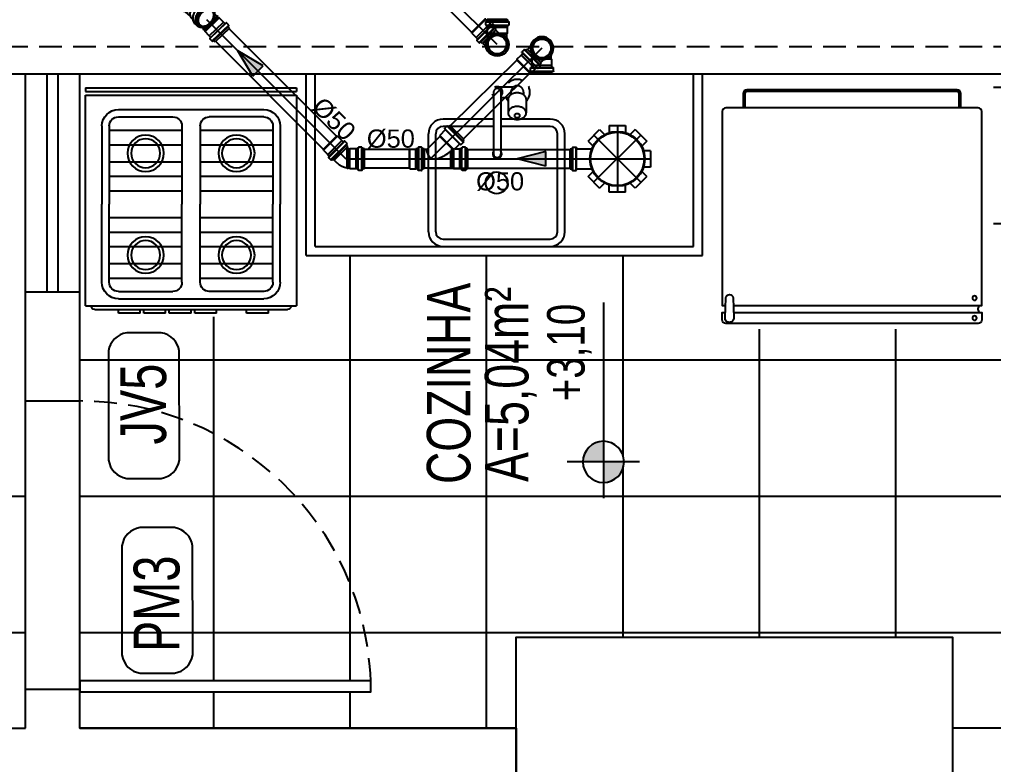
# Model space of a CAD drawing. Header units: millimetres. Extents: x 2502 to 4311, y 2007 to 3121.
# Drawn here: x 2764.6 to 2871.8, y 2543.9 to 2625.9 of the extents above; entities that cross this region are included whole.
import ezdxf
from ezdxf.enums import TextEntityAlignment as Align

# ---------------------------------------------------------------- set-up
doc = ezdxf.new("R2010")
doc.units = ezdxf.units.MM
doc.header["$LTSCALE"] = 20
doc.header["$MEASUREMENT"] = 0
for name, pattern in [('CONTINU', [0]), ('DASHED2', [0.375, 0.25, -0.125]), ('HIDDEN2', [0.1875, 0.125, -0.0625])]:
    doc.linetypes.add(name, pattern=pattern)
doc.layers.get('0').update_dxf_attribs({"linetype": 'CONTINUOUS'})
for name, color, linetype in [('1', 7, 'CONTINUOUS'), ('A-PEN-08', 8, 'CONTINUOUS'), ('AF', 5, 'CONTINUOUS'), ('DIVERSOS', 1, 'CONTINUOUS'), ('E-txt-g', 3, 'CONTINUOUS'), ('Esgoto', 5, 'CONTINUOUS'), ('Texto-Tubos', 7, 'CONTINUOUS'), ('TigreCad', 3, 'CONTINUOUS'), ('Tinterno', 9, 'CONTINUOUS')]:
    doc.layers.add(name, color=color, linetype=linetype)
doc.layers.add('E-Txt-W', color=7, linetype='CONTINUOUS', lineweight=20)
doc.styles.add('F2', font='swisscl.ttf')
doc.styles.add('REG60', font='romans.shx', dxfattribs={"width": 0.8, "height": 0.15})
doc.styles.add('REG80', font='romans.shx', dxfattribs={"width": 0.8, "height": 0.2})
doc.styles.add('TCTUBOS-TXT', font='arial.ttf')
pattern_1 = [(180, (35591.009, -15231.545), (-7e-15, -15), []), (270, (35591.009, -15231.545), (15, -7e-15), [])]

# ---------------------------------------------------------------- blocks, each defined once
blk = doc.blocks.new('F031')
at = {"color": 8}
for points in [[(62.3, 32.6), (62.3, -35.7), (9, -35.7, -0.414214), (8, -34.7), (8, 34.7, -0.414214), (9, 35.7), (62.3, 35.7), (62.3, 34.8)], [(64.3, 32.54), (64.3, -35.7), (66.3, -35.7, 0.414214), (67.3, -34.7), (67.3, 34.7, 0.414214), (66.3, 35.7), (64.3, 35.7), (64.3, 34.86)], [(8, -29.93), (4, -29.93, -0.414214), (3, -28.93), (3, 28.93, -0.414214), (4, 29.93), (8, 29.93)], [(8, -29.43), (4, -29.43, -0.414214), (3.5, -28.93), (3.5, 28.93, -0.414214), (4, 29.43), (8, 29.43)]]:
    blk.add_lwpolyline(points, format="xyb", dxfattribs=at)
blk.add_lwpolyline([(60.27, 32.7), (65.77, 32.5, 1.028522), (65.77, 34.9), (60.27, 34.7, 0.972269)], format="xyb", close=True, dxfattribs=at)
for centre in [(60.3, -33.7), (65.8, -33.7)]:
    blk.add_circle(centre, 0.6, dxfattribs=at)
blk.add_arc((63.3, -35.99), 1.28, 38.388, 141.612, dxfattribs=at)
blk = doc.blocks.new('Fogao1')
at = {"color": 8}
for p, q in [((-0.7303, -0.0441), (-0.7303, -0.0541)), ((-0.1503, -0.0441), (-0.7303, -0.0441)), ((-0.1503, -0.0441), (-0.1503, -0.0541)), ((-0.1503, -0.0541), (-0.7303, -0.0541)), ((-0.1503, -0.0641), (-0.7303, -0.0641)), ((-0.7303, -0.0641), (-0.7303, -0.6441)), ((-0.1503, -0.6441), (-0.1503, -0.0641)), ((-0.2403, -0.1041), (-0.6403, -0.1041)), ((-0.6403, -0.1241), (-0.4903, -0.1241)), ((-0.2403, -0.1241), (-0.3903, -0.1241)), ((-0.6853, -0.1491), (-0.6853, -0.3641)), ((-0.6653, -0.1491), (-0.6653, -0.3641)), ((-0.4653, -0.1491), (-0.4653, -0.3641)), ((-0.4153, -0.1491), (-0.4153, -0.3641)), ((-0.2153, -0.1491), (-0.2153, -0.3641)), ((-0.1953, -0.1491), (-0.1953, -0.3641)), ((-0.6853, -0.5791), (-0.6853, -0.3641)), ((-0.6653, -0.5791), (-0.6653, -0.3641)), ((-0.4653, -0.5791), (-0.4653, -0.3641)), ((-0.4153, -0.5791), (-0.4153, -0.3641)), ((-0.2153, -0.5791), (-0.2153, -0.3641)), ((-0.1953, -0.5791), (-0.1953, -0.3641)), ((-0.6403, -0.6041), (-0.4903, -0.6041)), ((-0.2403, -0.6041), (-0.3903, -0.6041)), ((-0.2403, -0.6241), (-0.6403, -0.6241)), ((-0.1503, -0.6441), (-0.7303, -0.6441)), ((-0.1753, -0.6541), (-0.7053, -0.6541))]:
    blk.add_line(p, q, dxfattribs=at)
for centre, radius, start, end in [((-0.6403, -0.1491), 0.045, 90, 180), ((-0.2403, -0.1491), 0.045, 0, 90), ((-0.6403, -0.1491), 0.025, 90, 180), ((-0.4903, -0.1491), 0.025, 0, 90), ((-0.3903, -0.1491), 0.025, 90, 180), ((-0.2403, -0.1491), 0.025, 0, 90), ((-0.6403, -0.5791), 0.045, 180, 270), ((-0.6403, -0.5791), 0.025, 180, 270), ((-0.4903, -0.5791), 0.025, 270, 0), ((-0.3903, -0.5791), 0.025, 180, 270), ((-0.2403, -0.5791), 0.025, 270, 0), ((-0.2403, -0.5791), 0.045, 270, 0), ((-0.7053, -0.6441), 0.01, 180, 270), ((-0.1753, -0.6441), 0.01, 270, 0)]:
    blk.add_arc(centre, radius, start, end, dxfattribs=at)
at = {"layer": '1', "color": 8}
for p, q in [((-0.4653, -0.1609), (-0.6653, -0.1609)), ((-0.2153, -0.1609), (-0.4153, -0.1609)), ((-0.4653, -0.2009), (-0.6653, -0.2009)), ((-0.2153, -0.2009), (-0.4153, -0.2009)), ((-0.4653, -0.2473), (-0.6653, -0.2473)), ((-0.2153, -0.2473), (-0.4153, -0.2473)), ((-0.4653, -0.2873), (-0.6653, -0.2873)), ((-0.2153, -0.2873), (-0.4153, -0.2873)), ((-0.4653, -0.3273), (-0.6653, -0.3273)), ((-0.2153, -0.3273), (-0.4153, -0.3273)), ((-0.4653, -0.4009), (-0.6653, -0.4009)), ((-0.2153, -0.4009), (-0.4153, -0.4009)), ((-0.4653, -0.4409), (-0.6653, -0.4409)), ((-0.2153, -0.4409), (-0.4153, -0.4409)), ((-0.4653, -0.4809), (-0.6653, -0.4809)), ((-0.2153, -0.4809), (-0.4153, -0.4809)), ((-0.4653, -0.5273), (-0.6653, -0.5273)), ((-0.2153, -0.5273), (-0.4153, -0.5273)), ((-0.4653, -0.5673), (-0.6653, -0.5673)), ((-0.2153, -0.5673), (-0.4153, -0.5673)), ((-0.6531, -0.6641), (-0.6531, -0.6541)), ((-0.6531, -0.6641), (-0.5931, -0.6641)), ((-0.5931, -0.6641), (-0.5931, -0.6541)), ((-0.5103, -0.6641), (-0.5103, -0.6541)), ((-0.5103, -0.6641), (-0.4503, -0.6641)), ((-0.4503, -0.6641), (-0.4503, -0.6541)), ((-0.4403, -0.6641), (-0.4403, -0.6541)), ((-0.4403, -0.6641), (-0.3803, -0.6641)), ((-0.3803, -0.6641), (-0.3803, -0.6541)), ((-0.3703, -0.6641), (-0.3703, -0.6541)), ((-0.3703, -0.6641), (-0.3103, -0.6641)), ((-0.3103, -0.6641), (-0.3103, -0.6541)), ((-0.3003, -0.6641), (-0.3003, -0.6541)), ((-0.3003, -0.6641), (-0.2403, -0.6641)), ((-0.2403, -0.6641), (-0.2403, -0.6541))]:
    blk.add_line(p, q, dxfattribs=at)
for centre, radius in [((-0.5653, -0.2241), 0.05), ((-0.5653, -0.2241), 0.05), ((-0.5653, -0.2241), 0.04), ((-0.5653, -0.2241), 0.04), ((-0.3153, -0.2241), 0.05), ((-0.3153, -0.2241), 0.05), ((-0.3153, -0.2241), 0.04), ((-0.3153, -0.2241), 0.04), ((-0.5653, -0.5041), 0.05), ((-0.3153, -0.5041), 0.05), ((-0.5653, -0.5041), 0.04), ((-0.3153, -0.5041), 0.04)]:
    blk.add_circle(centre, radius, dxfattribs=at)
blk = doc.blocks.new('TXT-AMB75')
at = {"layer": 'E-txt-g', "style": 'REG80', "width": 0.8, "flags": 8}
blk.add_attdef('TXT', text='', height=0.2, dxfattribs=at).set_placement((0.0055, 0.2964), align=Align.CENTER)
at = {"layer": 'E-Txt-W', "style": 'REG60', "width": 0.8, "flags": 8}
blk.add_attdef('TXT', text='', height=0.15, dxfattribs=at).set_placement((0.0055, 0.0271), align=Align.CENTER)
blk = doc.blocks.new('NIVEL')
at = {"layer": 'DIVERSOS'}
h = blk.add_hatch(color=7, dxfattribs=at)
h.paths.add_polyline_path([(0, 0.1375, 0.414214), (-0.1375, 0), (0, 0)])
h.paths.add_polyline_path([(0, 0), (0, -0.1375, 0.414214), (0.1375, 0)])
at = {"layer": 'DIVERSOS', "color": 7}
for p, q in [((0, 0.2417), (0, -0.2417)), ((1.0666, 0), (-0.2418, 0))]:
    blk.add_line(p, q, dxfattribs=at)
blk.add_circle((0, 0), 0.1375, dxfattribs=at)
blk = doc.blocks.new('j9n50d')
at = {"layer": 'TigreCad'}
for p, q in [((30.3, 27.2), (28.5, 25.4)), ((30.3, -27.1), (30.3, 27.2)), ((47.1, 27.2), (30.3, 27.2)), ((47.3, 27.4), (47.1, 27.2)), ((47.1, -27.1), (47.1, 27.2)), ((51.9, 27.4), (47.3, 27.4)), ((53.2, 30.9), (52.9, 28.3)), ((53.4, 30.8), (53.4, -30.8)), ((62.9, 31.8), (54.2, 31.8)), ((62.9, 30.8), (62.9, -30.8)), ((63.9, 31.1), (64.7, 28.1)), ((70, 27.4), (65.6, 27.4)), ((70, 27.4), (70, -27.4)), ((28.5, 25.4), (0, 25.4)), ((28.5, -25.3), (0, -25.3)), ((30.3, -27.1), (28.5, -25.3)), ((47.1, -27.1), (30.3, -27.1)), ((47.3, -27.4), (47.1, -27.1)), ((51.9, -27.4), (47.3, -27.4)), ((53.2, -30.9), (52.9, -28.3)), ((62.9, -31.8), (54.2, -31.8)), ((63.9, -31.1), (64.7, -28.1)), ((70, -27.4), (65.6, -27.4))]:
    blk.add_line(p, q, dxfattribs=at)
for centre, radius, start, end in [((51.9, 28.4), 1, 270, 355), ((54.2, 30.8), 1, 90, 175), ((62.9, 30.8), 1, 15, 90), ((65.6, 28.4), 1, 195, 270), ((0, 0), 25.4, 90, 270), ((51.9, -28.4), 1, 5, 90), ((54.2, -30.8), 1, 185, 270), ((62.9, -30.8), 1, 270, 345), ((65.6, -28.4), 1, 90, 165)]:
    blk.add_arc(centre, radius, start, end, dxfattribs=at)
at = {"layer": 'Tinterno'}
for p, q in [((47.3, -27.4), (47.3, 27.4)), ((52.9, 27.4), (52.9, -27.4)), ((64.9, 27.4), (64.9, -27.4)), ((28.5, -25.3), (28.5, 25.4))]:
    blk.add_line(p, q, dxfattribs=at)
blk = doc.blocks.new('j9n50s')
at = {"layer": 'TigreCad'}
for p, q in [((19.2, 25.4), (30.3, 25.4)), ((19.2, -25.4), (30.3, -25.4))]:
    blk.add_line(p, q, dxfattribs=at)
for radius in [31.8, 27.4]:
    blk.add_circle((0, 0), radius, dxfattribs=at)
at = {"layer": 'Tinterno'}
for p, q in [((30.3, 25.4), (30.3, 9.7)), ((30.3, -9.7), (30.3, -25.4))]:
    blk.add_line(p, q, dxfattribs=at)
blk.add_circle((0, 0), 25.6, dxfattribs=at)
blk = doc.blocks.new('11030602p')
at = {"layer": 'TigreCad'}
for p, q in [((0, 27.3), (4.4, 27.3)), ((0, -27.3), (0, 27.3)), ((6.1, 31.1), (5.3, 28.1)), ((7.1, 31.8), (15.8, 31.8)), ((7.1, -30.8), (7.1, 30.8)), ((15.8, -30.8), (15.8, 30.8)), ((16.8, 30.9), (17.1, 28.3)), ((18.1, 27.3), (22.7, 27.3)), ((22.7, 27.3), (23, 27.1)), ((39.7, 27.1), (23, 27.1)), ((39.7, 27.1), (41.5, 25.3)), ((41.5, -25.4), (41.5, 25.3)), ((39.7, -27.1), (41.5, -25.4)), ((0, -27.3), (4.4, -27.3)), ((6.1, -31.1), (5.3, -28.1)), ((7.1, -31.8), (15.8, -31.8)), ((16.8, -30.9), (17.1, -28.3)), ((18.1, -27.3), (22.7, -27.3)), ((22.7, -27.3), (23, -27.1)), ((39.7, -27.1), (23, -27.1))]:
    blk.add_line(p, q, dxfattribs=at)
for centre, start, end in [((4.4, 28.4), 270, 345), ((7.1, 30.8), 90, 165), ((15.8, 30.8), 5, 90), ((18.1, 28.4), 185, 270), ((4.4, -28.3), 15, 90), ((7.1, -30.8), 195, 270), ((15.8, -30.8), 270, 355), ((18.1, -28.3), 90, 175)]:
    blk.add_arc(centre, 1, start, end, dxfattribs=at)
at = {"layer": 'Tinterno'}
for p, q in [((5.1, -27.3), (5.1, 27.3)), ((17.1, -27.3), (17.1, 27.3)), ((22.7, 27.3), (22.7, -27.3)), ((23, -27.1), (23, 27.1)), ((39.7, 27.1), (39.7, -27.1))]:
    blk.add_line(p, q, dxfattribs=at)
blk = doc.blocks.new('26276942s')
at = {"layer": 'TigreCad'}
for p, q in [((44.9, 27.4), (49.2, 27.4)), ((69.5, 31.8), (60.6, 31.8)), ((19.2, 25.4), (37.7, 25.4)), ((19.2, -25.3), (37.7, -25.3)), ((49.2, -27.3), (44.9, -27.3)), ((69.5, -31.8), (60.6, -31.8))]:
    blk.add_line(p, q, dxfattribs=at)
for points in [[(44.9, 27.4, 0.133256), (37.8, 25.4, 0.106756), (31.2, 19.3, 0.049959), (28.4, 14.4, 0.071352)], [(60.6, 31.8, 0.133256), (52.4, 29.6, 0.106756), (44.7, 22.5, 0.082828), (39.9, 12.6, 0.071352), (38.1, 0, 0.071352), (39.9, -12.6, 0.082828), (44.7, -22.5, 0.106756), (52.4, -29.6, 0.133256), (60.6, -31.8, 0.133256)], [(90.9, 9.7, 0.0169), (90.2, 12.6, 0.082828), (85.4, 22.5, 0.106756), (77.7, 29.6, 0.133256), (69.5, 31.8, 0.133256), (61.3, 29.6, 0.106756), (53.6, 22.5, 0.082828), (48.8, 12.6, 0.071352), (47, 0, 0.071352), (48.8, -12.6, 0.082828), (53.6, -22.5, 0.106756), (61.3, -29.6, 0.133256), (69.5, -31.8, 0.133256)], [(28.4, -14.4, 0.049959), (31.2, -19.3, 0.106756), (37.8, -25.4, 0.133256), (44.9, -27.3, 0.133256)], [(69.5, -31.8, 0.133256), (77.7, -29.6, 0.106756), (85.4, -22.5, 0.082828), (90.2, -12.6, 0.0169), (90.9, -9.7, 0.071352)], [(70.4, -27.3, 0.022101), (71.6, -27.3, 0.106756)]]:
    blk.add_lwpolyline(points, format="xyb", dxfattribs=at)
blk.add_lwpolyline([(72.8, -27.3, 0.133256), (79.9, -25.4, 0.106756), (86.5, -19.3, 0.082828), (90.6, -10.8, 0.071352), (92.2, 0, 0.071352), (90.6, 10.8, 0.082828), (86.5, 19.3, 0.106756), (79.9, 25.4, 0.133256), (72.8, 27.4, 0.133256), (65.8, 25.4, 0.106756), (59.2, 19.3, 0.082828), (55, 10.8, 0.071352), (53.5, 0, 0.071352), (55, -10.8, 0.082828), (59.2, -19.3, 0.106756), (65.8, -25.4, 0.133256)], format="xyb", close=True, dxfattribs=at)
for radius in [31.8, 25.6]:
    blk.add_circle((0, 0), radius, dxfattribs=at)
at = {"layer": 'Tinterno'}
blk.add_lwpolyline([(71.6, 27.3, 0.022101), (70.4, 27.4, 0.133256), (63.4, 25.4, 0.106756), (56.7, 19.3, 0.082828), (52.6, 10.8, 0.071352), (51, 0, 0.071352), (52.6, -10.8, 0.082828), (56.7, -19.3, 0.106756), (63.4, -25.4, 0.133256), (70.4, -27.3, 0.133256)], format="xyb", dxfattribs=at)
blk.add_lwpolyline([(72.8, -25.5, 0.133256), (79.4, -23.8, 0.106756), (85.6, -18.1, 0.082828), (89.4, -10.1, 0.071352), (90.9, 0, 0.071352), (89.4, 10.1, 0.082828), (85.6, 18.1, 0.106756), (79.4, 23.8, 0.133256), (72.8, 25.6, 0.133256), (66.3, 23.8, 0.106756), (60.1, 18.1, 0.082828), (56.2, 10.1, 0.071352), (54.8, 0, 0.071352), (56.2, -10.1, 0.082828), (60.1, -18.1, 0.106756), (66.3, -23.8, 0.133256)], format="xyb", close=True, dxfattribs=at)
blk.add_circle((0, 0), 27.3, dxfattribs=at)
blk = doc.blocks.new('27150012p')
at = {"layer": 'TigreCad'}
for p, q in [((-80.6, 48.8), (-48.8, 80.6)), ((-48.8, 80.6), (-35.1, 66.9)), ((-22.5, 91.5), (-22.5, 72.1)), ((-22.5, 91.5), (22.5, 91.5)), ((22.5, 91.5), (22.5, 72.1)), ((48.8, 80.6), (35.1, 66.9)), ((48.8, 80.6), (80.6, 48.8)), ((-80.6, 48.8), (-66.9, 35.1)), ((80.6, 48.8), (66.9, 35.1)), ((111.4, 27.4), (70.4, 27.4)), ((112.7, 30.9), (112.4, 28.3)), ((122.4, 31.8), (113.7, 31.8)), ((113.7, 30.8), (113.7, -30.8)), ((122.4, 30.8), (122.4, -30.8)), ((123.4, 31.1), (124.2, 28.1)), ((129.5, 27.4), (125.1, 27.4)), ((129.5, 27.4), (129.5, -27.4)), ((-91.5, -22.5), (-91.5, 22.5)), ((-91.5, 22.5), (-72.1, 22.5)), ((-91.5, -22.5), (-72.1, -22.5)), ((-80.6, -48.8), (-66.9, -35.1)), ((-48.8, -80.6), (-80.6, -48.8)), ((80.6, -48.8), (48.8, -80.6)), ((80.6, -48.8), (66.9, -35.1)), ((111.4, -27.4), (70.4, -27.4)), ((112.7, -30.9), (112.4, -28.3)), ((122.4, -31.8), (113.7, -31.8)), ((123.4, -31.1), (124.2, -28.1)), ((129.5, -27.4), (125.1, -27.4)), ((-48.8, -80.6), (-35.1, -66.9)), ((-22.5, -91.5), (-22.5, -72.1)), ((22.5, -91.5), (22.5, -72.1)), ((48.8, -80.6), (35.1, -66.9)), ((22.5, -91.5), (-22.5, -91.5))]:
    blk.add_line(p, q, dxfattribs=at)
blk.add_circle((0, 0), 75.5, dxfattribs=at)
for centre, start, end in [((111.4, 28.4), 270, 355), ((113.7, 30.8), 90, 175), ((122.4, 30.8), 15, 90), ((125.1, 28.4), 195, 270), ((111.4, -28.4), 5, 90), ((113.7, -30.8), 185, 270), ((122.4, -30.8), 270, 345), ((125.1, -28.4), 90, 165)]:
    blk.add_arc(centre, 1, start, end, dxfattribs=at)
at = {"layer": 'Tinterno'}
for p, q in [((112.4, 27.4), (112.4, -27.4)), ((124.4, 27.4), (124.4, -27.4))]:
    blk.add_line(p, q, dxfattribs=at)
blk.add_circle((0, 0), 73.5, dxfattribs=at)
blk = doc.blocks.new('26276942p')
at = {"layer": 'TigreCad'}
for p, q in [((55.7, 25.3), (55.8, 26.8)), ((58.7, 26.8), (55.8, 26.8)), ((58.9, 25.3), (58.7, 26.8)), ((63.3, 27.1), (61.5, 25.3)), ((63.3, -26.1), (63.3, 27.1)), ((80.1, 27.1), (63.3, 27.1)), ((80.3, 27.3), (80.1, 27.1)), ((80.3, -27.4), (80.3, 27.3)), ((84.9, 27.3), (80.3, 27.3)), ((86.2, 30.9), (85.9, 28.3)), ((86.4, 30.8), (86.4, -30.8)), ((95.9, 31.8), (87.2, 31.8)), ((95.9, 30.8), (95.9, -30.8)), ((96.9, 31.1), (97.7, 28.1)), ((103, 27.3), (98.6, 27.3)), ((103, 27.3), (103, -27.4)), ((55.7, 25.3), (-17.5, 25.3)), ((55.7, 25.3), (55.7, -22.7)), ((58.9, 25.3), (58.9, -25.3)), ((61.5, 25.3), (58.9, 25.3)), ((-11.1, -25.3), (-17.5, -25.3)), ((25.5, -61.4), (-10.1, -25.8)), ((25.5, -64.2), (63.5, -26.3)), ((58.9, -25.3), (55.7, -22.7)), ((82.9, -39.3), (39.3, -82.9)), ((88.6, -49.9), (49.9, -88.6)), ((92.2, -53.5), (53.5, -92.2)), ((79.4, -40.7), (67.5, -28.9)), ((80.1, -27.1), (68.2, -27.1)), ((80.3, -27.4), (80.1, -27.1)), ((84.9, -27.4), (80.3, -27.4)), ((82.8, -39.1), (80.7, -40.8)), ((90.3, -45.3), (84.1, -39.1)), ((86.2, -30.9), (85.9, -28.3)), ((95.9, -31.8), (87.2, -31.8)), ((90.5, -46.5), (88.9, -49.2)), ((92.2, -53.5), (89.1, -50.4)), ((96.9, -31.1), (97.7, -28.1)), ((103, -27.4), (98.6, -27.4)), ((25.5, -64.2), (25.5, -61.4)), ((40.7, -79.4), (25.5, -64.2)), ((39.1, -82.8), (40.8, -80.7)), ((45.3, -90.3), (39.1, -84.1)), ((46.5, -90.5), (49.2, -88.9)), ((53.5, -92.2), (50.4, -89.1))]:
    blk.add_line(p, q, dxfattribs=at)
for points in [[(0.6, -1.3, -0.153495), (4.7, 0.2, -0.085604), (21.8, -2.1, -0.043194), (39.4, -9.3, -0.022416), (55.7, -20.8, -0.009739)], [(-11.3, -25.3, -0.086386), (-9.5, -16.9, -0.063763), (-4.1, -7.1, -0.026182), (0.6, -1.3, -0.049941)], [(58.9, -23.3, -0.003371), (61.2, -25.2, -0.009739), (67.2, -28.1, -0.042942)]]:
    blk.add_lwpolyline(points, format="xyb", dxfattribs=at)
for centre, radius, start, end in [((84.9, 28.3), 1, 270, 355), ((87.2, 30.8), 1, 90, 175), ((95.9, 30.8), 1, 15, 90), ((98.6, 28.3), 1, 195, 270), ((-11.1, -26.8), 1.5, 45, 90), ((68.2, -28.1), 1, 90, 225), ((80.1, -40), 1, 225, 310), ((83.4, -39.8), 1, 45, 130), ((84.9, -28.4), 1, 5, 90), ((87.2, -30.8), 1, 185, 270), ((89.8, -49.7), 1, 150, 225), ((89.6, -46), 1, 330, 45), ((95.9, -30.8), 1, 270, 345), ((98.6, -28.4), 1, 90, 165), ((40, -80.1), 1, 320, 45), ((39.8, -83.4), 1, 140, 225), ((46, -89.6), 1, 225, 300), ((49.7, -89.8), 1, 45, 120)]:
    blk.add_arc(centre, radius, start, end, dxfattribs=at)
at = {"layer": 'Tinterno'}
for p, q in [((55.8, 26.8), (55.8, -22.8)), ((58.7, 26.8), (58.7, -25.2)), ((80.1, -27.1), (80.1, 27.1)), ((85.9, 27.3), (85.9, -27.4)), ((97.9, 27.3), (97.9, -27.4)), ((-17.5, 25.3), (-17.5, -25.3)), ((61.5, -25.3), (61.5, 25.3)), ((61.6, -25.4), (25.5, -61.4)), ((80, -41.4), (41.4, -80)), ((89.6, -46), (46, -89.6))]:
    blk.add_line(p, q, dxfattribs=at)
blk = doc.blocks.new('j4n50d')
at = {"layer": 'TigreCad'}
for p, q in [((17.8, 25.4), (18, 26.9)), ((20.9, 26.9), (18, 26.9)), ((18, -26.8), (18, 26.9)), ((21, 25.4), (20.9, 26.9)), ((20.9, -26.8), (20.9, 26.9)), ((25.4, 27.2), (23.6, 25.4)), ((25.4, -27.1), (25.4, 27.2)), ((42.2, 27.2), (25.4, 27.2)), ((42.4, 27.4), (42.2, 27.2)), ((42.2, -27.1), (42.2, 27.2)), ((47.1, 27.4), (42.4, 27.4)), ((48.3, 30.9), (48.1, 28.3)), ((48.6, 30.8), (48.6, -30.8)), ((58.1, 31.8), (49.3, 31.8)), ((58.1, 30.8), (58.1, -30.8)), ((59.1, 31.1), (59.8, 28.1)), ((65.2, 27.4), (60.8, 27.4)), ((65.2, 27.4), (65.2, -27.3)), ((17.8, 25.4), (0, 25.4)), ((23.6, 25.4), (21, 25.4)), ((17.8, -25.3), (0, -25.3)), ((17.8, -25.3), (18, -26.8)), ((21, -25.3), (20.9, -26.8)), ((23.6, -25.3), (21, -25.3)), ((25.4, -27.1), (23.6, -25.3)), ((20.9, -26.8), (18, -26.8)), ((42.2, -27.1), (25.4, -27.1)), ((42.4, -27.3), (42.2, -27.1)), ((47.1, -27.3), (42.4, -27.3)), ((48.3, -30.9), (48.1, -28.3)), ((58.1, -31.8), (49.3, -31.8)), ((59.1, -31.1), (59.8, -28.1)), ((65.2, -27.3), (60.8, -27.3))]:
    blk.add_line(p, q, dxfattribs=at)
blk.add_lwpolyline([(0, 25.4, 0.133256), (-6.5, 23.6, 0.106756), (-12.7, 17.9, 0.082828), (-16.5, 10, 0.071352), (-17.9, 0, 0.071352), (-16.5, -10, 0.082828), (-12.7, -17.9, 0.106756), (-6.5, -23.6, 0.133256), (0, -25.3, 0.133256)], format="xyb", dxfattribs=at)
for centre, start, end in [((47.1, 28.4), 270, 355), ((49.3, 30.8), 90, 175), ((58.1, 30.8), 15, 90), ((60.8, 28.4), 195, 270), ((47.1, -28.3), 5, 90), ((49.3, -30.8), 185, 270), ((58.1, -30.8), 270, 345), ((60.8, -28.3), 90, 165)]:
    blk.add_arc(centre, 1, start, end, dxfattribs=at)
at = {"layer": 'Tinterno'}
for p, q in [((42.4, -27.3), (42.4, 27.4)), ((48, 27.4), (48, -27.3)), ((60, 27.4), (60, -27.3)), ((17.8, -25.3), (17.8, 25.4)), ((21, -25.3), (21, 25.4)), ((23.6, -25.3), (23.6, 25.4))]:
    blk.add_line(p, q, dxfattribs=at)
blk = doc.blocks.new('j4n50p')
at = {"layer": 'TigreCad'}
for p, q in [((3.3, 25.3), (3.4, 26.8)), ((6.3, 26.8), (3.4, 26.8)), ((3.4, 26.8), (3.4, -29.6)), ((6.5, 25.3), (6.3, 26.8)), ((6.3, 26.8), (6.3, -26.7)), ((10.9, 27.1), (9.1, 25.3)), ((27.7, 27.1), (10.9, 27.1)), ((10.9, 27.1), (10.9, -27.2)), ((27.9, 27.3), (27.7, 27.1)), ((32.5, 27.3), (27.9, 27.3)), ((33.8, 30.9), (33.5, 28.3)), ((34, 30.8), (34, -30.8)), ((43.5, 31.8), (34.8, 31.8)), ((43.5, 30.8), (43.5, -30.8)), ((44.5, 31.1), (45.3, 28.1)), ((50.6, 27.3), (46.2, 27.3)), ((50.6, 27.3), (50.6, -27.4)), ((-23.7, 12.2), (-32.5, 3.4)), ((9.1, 25.3), (6.5, 25.3)), ((6.3, -26.7), (3.4, -29.6)), ((9.1, -26.8), (3.4, -32.5)), ((6.3, -26.7), (6.5, -29.4)), ((10.9, -27.2), (10.5, -26.8)), ((3.4, -29.6), (3.3, -32.4)), ((27.7, -27.2), (10.9, -27.2)), ((27.9, -27.4), (27.7, -27.2)), ((32.5, -27.4), (27.9, -27.4)), ((33.8, -30.9), (33.5, -28.3)), ((43.5, -31.8), (34.8, -31.8)), ((44.5, -31.1), (45.3, -28.1)), ((50.6, -27.4), (46.2, -27.4))]:
    blk.add_line(p, q, dxfattribs=at)
for centre, radius, start, end in [((32.5, 28.3), 1, 270, 355), ((34.8, 30.8), 1, 90, 175), ((43.5, 30.8), 1, 15, 90), ((46.2, 28.3), 1, 195, 270), ((9.5, -21.6), 47.3, 97.6023, 134.5558), ((9.8, -27.5), 1, 45, 135), ((32.5, -28.4), 1, 5, 90), ((34.8, -30.8), 1, 185, 270), ((43.5, -30.8), 1, 270, 345), ((46.2, -28.4), 1, 90, 165)]:
    blk.add_arc(centre, radius, start, end, dxfattribs=at)
at = {"layer": 'Tinterno'}
for p, q in [((27.7, 27.1), (27.7, -27.2)), ((27.9, 27.3), (27.9, -27.4)), ((33.5, 27.3), (33.5, -27.4)), ((45.5, 27.3), (45.5, -27.4)), ((3.4, -32.5), (-32.5, 3.4)), ((3.3, 25.3), (3.3, -32.4)), ((6.5, 25.3), (6.5, -29.4)), ((9.1, 25.3), (9.1, -26.8))]:
    blk.add_line(p, q, dxfattribs=at)

msp = doc.modelspace()

# ---------------------------------------------------------------- hatches: boundary and pattern name
at = {"layer": 'A-PEN-08'}
h = msp.add_hatch(dxfattribs=at)
h.set_pattern_fill('ANSI37,_O', color=256, scale=120, angle=135)
h.set_pattern_definition(pattern_1)
h.paths.add_polyline_path([(2705.28, 2547.95), (2705.28, 2600.93), (2718.64, 2597.22), (2732.09, 2601.79), (2732.28, 2619.95), (2735.45, 2619.95), (2735.62, 2585.92), (2765.28, 2586.44), (2765.28, 2547.95)])
edge = h.paths.add_edge_path(flags=16)
edge.add_line((2744.94, 2578.44), (2744.94, 2556.92))
edge = h.paths.add_edge_path(flags=16)
edge.add_arc((2744.94, 2560.9), 2.26, 90, 450)
edge = h.paths.add_edge_path(flags=16)
edge.add_line((2748.91, 2560.9), (2740.96, 2560.9))
h.paths.add_polyline_path([(2733.35, 2557.48), (2733.35, 2581.59), (2723.82, 2581.59), (2723.82, 2557.48)], flags=24)
h.paths.add_polyline_path([(2739, 2555.19), (2739, 2583.66), (2730.43, 2583.66), (2730.43, 2555.19)], flags=24)
h.paths.add_polyline_path([(2744.85, 2566.36), (2744.85, 2582.48), (2737.48, 2582.48), (2737.48, 2566.36)], flags=24)
h = msp.add_hatch(dxfattribs=at)
h.set_pattern_fill('ANSI37,_O', color=256, scale=120, angle=135)
h.set_pattern_definition(pattern_1)
h.paths.add_polyline_path([(2705.28, 2547.95), (2705.28, 2600.93), (2718.64, 2597.22), (2732.09, 2601.79), (2732.28, 2619.95), (2735.45, 2619.95), (2735.62, 2585.92), (2765.28, 2586.44), (2765.28, 2547.95)])
edge = h.paths.add_edge_path(flags=16)
edge.add_line((2744.94, 2578.44), (2744.94, 2556.92))
edge = h.paths.add_edge_path(flags=16)
edge.add_arc((2744.94, 2560.9), 2.26, 90, 450)
edge = h.paths.add_edge_path(flags=16)
edge.add_line((2748.91, 2560.9), (2740.96, 2560.9))
h.paths.add_polyline_path([(2733.35, 2557.48), (2733.35, 2581.59), (2723.82, 2581.59), (2723.82, 2557.48)], flags=24)
h.paths.add_polyline_path([(2739, 2555.19), (2739, 2583.66), (2730.43, 2583.66), (2730.43, 2555.19)], flags=24)
h.paths.add_polyline_path([(2744.85, 2566.36), (2744.85, 2582.48), (2737.48, 2582.48), (2737.48, 2566.36)], flags=24)
h = msp.add_hatch(dxfattribs=at)
h.set_pattern_fill('ANSI37,_O', color=256, scale=120, angle=135)
h.set_pattern_definition(pattern_1)
edge = h.paths.add_edge_path(flags=16)
edge.add_line((2828.87, 2594.79), (2828.87, 2573.26))
edge = h.paths.add_edge_path(flags=16)
edge.add_arc((2828.87, 2577.24), 2.26, 90, 450)
edge = h.paths.add_edge_path(flags=16)
edge.add_line((2832.85, 2577.24), (2824.9, 2577.24))
h.paths.add_polyline_path([(2815.59, 2573.86), (2815.59, 2597.89), (2808.1, 2597.89), (2808.1, 2573.86)], flags=24)
h.paths.add_polyline_path([(2822.94, 2571.53), (2822.94, 2600), (2814.37, 2600), (2814.37, 2571.53)], flags=24)
h.paths.add_polyline_path([(2833.74, 2568.16), (2820.82, 2568.16), (2820.82, 2558.04), (2833.74, 2558.04)], flags=24)
h.paths.add_polyline_path([(2851.99, 2577.42), (2851.99, 2590.35), (2841.87, 2590.35), (2841.87, 2577.42)], flags=24)
h.paths.add_polyline_path([(2828.79, 2582.7), (2828.79, 2598.82), (2821.42, 2598.82), (2821.42, 2582.7)], flags=24)
h.paths.add_polyline_path([(2771.28, 2553.15), (2803.28, 2553.15), (2803.28, 2551.95), (2771.28, 2551.95), (2771.28, 2547.95), (2819.28, 2547.95), (2819.28, 2557.95), (2867.28, 2557.95), (2867.28, 2547.95), (2883.25, 2547.95), (2883.25, 2619.95), (2871.77, 2619.95), (2871.77, 2591.86), (2841.23, 2591.86), (2841.23, 2599.95), (2796.24, 2599.95), (2796.24, 2593.21), (2771.28, 2593.21)])
h = msp.add_hatch(dxfattribs=at)
h.set_pattern_fill('ANSI37,_O', color=256, scale=120, angle=135)
h.set_pattern_definition(pattern_1)
edge = h.paths.add_edge_path(flags=16)
edge.add_line((2828.87, 2594.79), (2828.87, 2573.26))
edge = h.paths.add_edge_path(flags=16)
edge.add_arc((2828.87, 2577.24), 2.26, 90, 450)
edge = h.paths.add_edge_path(flags=16)
edge.add_line((2832.85, 2577.24), (2824.9, 2577.24))
h.paths.add_polyline_path([(2815.59, 2573.86), (2815.59, 2597.89), (2808.1, 2597.89), (2808.1, 2573.86)], flags=24)
h.paths.add_polyline_path([(2822.94, 2571.53), (2822.94, 2600), (2814.37, 2600), (2814.37, 2571.53)], flags=24)
h.paths.add_polyline_path([(2833.74, 2568.16), (2820.82, 2568.16), (2820.82, 2558.04), (2833.74, 2558.04)], flags=24)
h.paths.add_polyline_path([(2851.99, 2577.42), (2851.99, 2590.35), (2841.87, 2590.35), (2841.87, 2577.42)], flags=24)
h.paths.add_polyline_path([(2828.79, 2582.7), (2828.79, 2598.82), (2821.42, 2598.82), (2821.42, 2582.7)], flags=24)
h.paths.add_polyline_path([(2771.28, 2553.15), (2803.28, 2553.15), (2803.28, 2551.95), (2771.28, 2551.95), (2771.28, 2547.95), (2819.28, 2547.95), (2819.28, 2557.95), (2867.28, 2557.95), (2867.28, 2547.95), (2883.25, 2547.95), (2883.25, 2619.95), (2871.77, 2619.95), (2871.77, 2591.86), (2841.23, 2591.86), (2841.23, 2599.95), (2796.24, 2599.95), (2796.24, 2593.21), (2771.28, 2593.21)])
at = {"layer": 'AF'}
h = msp.add_hatch(color=256, dxfattribs=at)
h.paths.add_polyline_path([(2788.64, 2622.48), (2790.87, 2620.26), (2791.43, 2620.82)])
h.paths.add_polyline_path([(2788.64, 2622.48), (2790.3, 2619.69), (2790.87, 2620.26)])
h = msp.add_hatch(color=256, dxfattribs=at)
h.paths.add_polyline_path([(2788.64, 2622.48), (2790.87, 2620.26), (2791.43, 2620.82)])
h.paths.add_polyline_path([(2788.64, 2622.48), (2790.3, 2619.69), (2790.87, 2620.26)])
h = msp.add_hatch(color=256, dxfattribs=at)
h.paths.add_polyline_path([(2819.38, 2610.58), (2822.52, 2610.58), (2822.52, 2611.38)])
h.paths.add_polyline_path([(2819.38, 2610.58), (2822.52, 2609.79), (2822.52, 2610.58)])
h = msp.add_hatch(color=256, dxfattribs=at)
h.paths.add_polyline_path([(2819.38, 2610.58), (2822.52, 2610.58), (2822.52, 2611.38)])
h.paths.add_polyline_path([(2819.38, 2610.58), (2822.52, 2609.79), (2822.52, 2610.58)])

# ---------------------------------------------------------------- linework, layer by layer
at = {"layer": 'A-PEN-08', "linetype": 'HIDDEN2'}
msp.add_line((2699.28, 2622.95), (2925.28, 2622.95), dxfattribs=at)
msp.add_line((2699.28, 2622.95), (2925.28, 2622.95), dxfattribs=at)
at = {"layer": 'A-PEN-08', "linetype": 'Continuous', "ltscale": 0.35}
for p, q in [((2699.28, 2619.95), (2765.28, 2619.95)), ((2699.28, 2619.95), (2765.28, 2619.95)), ((2765.28, 2619.95), (2771.28, 2619.95)), ((2765.28, 2595.95), (2765.28, 2619.95)), ((2765.28, 2619.95), (2771.28, 2619.95)), ((2765.28, 2595.95), (2765.28, 2619.95)), ((2767.68, 2595.95), (2767.68, 2619.95)), ((2767.68, 2595.95), (2767.68, 2619.95)), ((2768.88, 2595.95), (2768.88, 2619.95)), ((2768.88, 2595.95), (2768.88, 2619.95)), ((2771.28, 2619.95), (2919.28, 2619.95)), ((2771.28, 2595.95), (2771.28, 2619.95)), ((2771.28, 2619.95), (2919.28, 2619.95)), ((2771.28, 2595.95), (2771.28, 2619.95)), ((2799.28, 2619.95), (2919.28, 2619.95)), ((2799.28, 2619.95), (2919.28, 2619.95)), ((2811.28, 2619.95), (2919.28, 2619.95)), ((2811.28, 2619.95), (2919.28, 2619.95)), ((2811.28, 2619.95), (2919.28, 2619.95)), ((2811.28, 2619.95), (2919.28, 2619.95)), ((2765.28, 2583.95), (2765.28, 2595.95)), ((2765.28, 2595.95), (2771.28, 2595.95)), ((2765.28, 2583.95), (2765.28, 2595.95)), ((2765.28, 2595.95), (2771.28, 2595.95)), ((2771.28, 2583.95), (2771.28, 2595.95)), ((2771.28, 2583.95), (2771.28, 2595.95)), ((2765.28, 2583.95), (2771.28, 2583.95)), ((2765.28, 2583.95), (2771.28, 2583.95)), ((2765.28, 2547.95), (2765.28, 2552.22)), ((2765.28, 2552.22), (2771.28, 2552.22)), ((2765.28, 2547.95), (2765.28, 2552.22)), ((2765.28, 2552.22), (2771.28, 2552.22)), ((2771.28, 2547.95), (2771.28, 2552.22)), ((2771.28, 2547.95), (2771.28, 2552.22)), ((2699.28, 2547.95), (2765.28, 2547.95)), ((2699.28, 2547.95), (2765.28, 2547.95)), ((2771.28, 2547.95), (2819.28, 2547.95)), ((2771.28, 2547.95), (2819.28, 2547.95)), ((2819.28, 2547.95), (2819.28, 2457.75)), ((2819.28, 2547.95), (2819.28, 2457.75))]:
    msp.add_line(p, q, dxfattribs=at)
at = {"layer": 'A-PEN-08'}
for p, q in [((2796.15, 2599.95), (2796.15, 2619.95)), ((2796.15, 2599.95), (2796.15, 2619.95)), ((2839.78, 2599.95), (2839.78, 2619.95)), ((2839.78, 2599.95), (2839.78, 2619.95)), ((2816.78, 2617.92), (2816.78, 2611.12)), ((2816.78, 2617.92), (2816.78, 2611.12)), ((2817.58, 2617.92), (2817.58, 2611.12)), ((2817.58, 2617.92), (2817.58, 2611.12)), ((2816.78, 2614.95), (2811.22, 2614.95)), ((2816.78, 2614.95), (2811.22, 2614.95)), ((2816.78, 2614.15), (2811.22, 2614.15)), ((2816.78, 2614.15), (2811.22, 2614.15)), ((2809.62, 2602.55), (2809.62, 2613.35)), ((2809.62, 2602.55), (2809.62, 2613.35)), ((2810.42, 2602.55), (2810.42, 2613.35)), ((2810.42, 2602.55), (2810.42, 2613.35)), ((2824.62, 2602.55), (2824.62, 2613.35)), ((2824.62, 2602.55), (2824.62, 2613.35)), ((2811.22, 2601.75), (2823.02, 2601.75)), ((2811.22, 2601.75), (2823.02, 2601.75)), ((2811.22, 2600.95), (2823.02, 2600.95)), ((2811.22, 2600.95), (2823.02, 2600.95)), ((2796.15, 2599.95), (2839.78, 2599.95)), ((2796.15, 2599.95), (2839.78, 2599.95))]:
    msp.add_line(p, q, dxfattribs=at)
at = {"layer": 'A-PEN-08', "linetype": 'Continuous'}
for p, q in [((2797.15, 2600.95), (2797.15, 2619.95)), ((2797.15, 2600.95), (2797.15, 2619.95)), ((2838.78, 2600.95), (2838.78, 2619.95)), ((2838.78, 2600.95), (2838.78, 2619.95)), ((2818.38, 2617.13), (2818.38, 2615.63)), ((2818.38, 2617.13), (2818.38, 2615.63)), ((2820.38, 2617.13), (2820.38, 2615.63)), ((2820.38, 2617.13), (2820.38, 2615.63)), ((2819.08, 2614.95), (2817.58, 2614.95)), ((2819.08, 2614.95), (2817.58, 2614.95)), ((2819.08, 2614.95), (2817.58, 2614.95)), ((2819.08, 2614.95), (2817.58, 2614.95)), ((2823.02, 2614.95), (2819.67, 2614.95)), ((2823.02, 2614.95), (2819.67, 2614.95)), ((2823.02, 2614.15), (2817.58, 2614.15)), ((2823.02, 2614.15), (2817.58, 2614.15)), ((2823.82, 2602.55), (2823.82, 2613.35)), ((2823.82, 2602.55), (2823.82, 2613.35)), ((2797.15, 2600.95), (2838.78, 2600.95)), ((2797.15, 2600.95), (2838.78, 2600.95))]:
    msp.add_line(p, q, dxfattribs=at)
at = {"layer": 'A-PEN-08', "linetype": 'DASHED2', "ltscale": 0.35}
for p, q in [((2817.18, 2618.52), (2818.92, 2618.52)), ((2817.18, 2618.52), (2818.92, 2618.52)), ((2818.68, 2617.92), (2818.68, 2617.64)), ((2818.68, 2617.92), (2818.68, 2617.64)), ((2820.08, 2617.92), (2820.08, 2617.64)), ((2820.08, 2617.92), (2820.08, 2617.64)), ((2817.58, 2617.32), (2818.41, 2617.32)), ((2817.58, 2617.32), (2818.41, 2617.32))]:
    msp.add_line(p, q, dxfattribs=at)
at = {"layer": 'A-PEN-08', "linetype": 'CONTINU'}
msp.add_line((2765.28, 2552.22), (2765.28, 2583.95), dxfattribs=at)
msp.add_line((2765.28, 2552.22), (2765.28, 2583.95), dxfattribs=at)
msp.add_lwpolyline([(2819.28, 2547.95), (2771.28, 2547.95), (2771.28, 2619.95), (2883.25, 2619.95), (2883.25, 2547.95), (2867.28, 2547.95)], dxfattribs=at)
msp.add_lwpolyline([(2819.28, 2547.95), (2771.28, 2547.95), (2771.28, 2619.95), (2883.25, 2619.95), (2883.25, 2547.95), (2867.28, 2547.95)], dxfattribs=at)
at = {"layer": 'A-PEN-08', "linetype": 'DASHED2', "ltscale": 0.35}
msp.add_lwpolyline([(2820.38, 2617.13, 0.133256), (2820.31, 2617.39, 0.106756), (2820.08, 2617.63, 0.082828), (2819.77, 2617.78, 0.071352), (2819.38, 2617.84, 0.071352), (2818.98, 2617.78, 0.082828), (2818.67, 2617.63, 0.106756), (2818.45, 2617.39, 0.133256), (2818.38, 2617.13)], format="xyb", dxfattribs=at)
msp.add_lwpolyline([(2820.38, 2617.13, 0.133256), (2820.31, 2617.39, 0.106756), (2820.08, 2617.63, 0.082828), (2819.77, 2617.78, 0.071352), (2819.38, 2617.84, 0.071352), (2818.98, 2617.78, 0.082828), (2818.67, 2617.63, 0.106756), (2818.45, 2617.39, 0.133256), (2818.38, 2617.13)], format="xyb", dxfattribs=at)
at = {"layer": 'A-PEN-08', "linetype": 'Continuous'}
for points in [[(2818.38, 2615.63, 0.133256), (2818.45, 2615.37, 0.106756), (2818.67, 2615.13, 0.082828), (2818.98, 2614.98, 0.071352), (2819.38, 2614.92, 0.071352), (2819.77, 2614.98, 0.082828), (2820.08, 2615.13, 0.106756), (2820.31, 2615.37, 0.133256), (2820.38, 2615.63, 0.133256), (2820.31, 2615.89, 0.106756), (2820.08, 2616.13, 0.082828), (2819.77, 2616.28, 0.071352), (2819.38, 2616.34, 0.071352), (2818.98, 2616.28, 0.082828), (2818.67, 2616.13, 0.106756), (2818.45, 2615.89, 0.133256)], [(2818.38, 2615.63, 0.133256), (2818.45, 2615.37, 0.106756), (2818.67, 2615.13, 0.082828), (2818.98, 2614.98, 0.071352), (2819.38, 2614.92, 0.071352), (2819.77, 2614.98, 0.082828), (2820.08, 2615.13, 0.106756), (2820.31, 2615.37, 0.133256), (2820.38, 2615.63, 0.133256), (2820.31, 2615.89, 0.106756), (2820.08, 2616.13, 0.082828), (2819.77, 2616.28, 0.071352), (2819.38, 2616.34, 0.071352), (2818.98, 2616.28, 0.082828), (2818.67, 2616.13, 0.106756), (2818.45, 2615.89, 0.133256)], [(2819.68, 2615.33, 0.133256), (2819.66, 2615.41, 0.106756), (2819.59, 2615.48, 0.082828), (2819.5, 2615.52, 0.071352), (2819.38, 2615.54, 0.071352), (2819.26, 2615.52, 0.082828), (2819.16, 2615.48, 0.106756), (2819.1, 2615.41, 0.133256), (2819.08, 2615.33, 0.133256), (2819.1, 2615.25, 0.106756), (2819.16, 2615.18, 0.082828), (2819.26, 2615.13, 0.071352), (2819.38, 2615.12, 0.071352), (2819.5, 2615.13, 0.082828), (2819.59, 2615.18, 0.106756), (2819.66, 2615.25, 0.133256)], [(2819.68, 2615.33, 0.133256), (2819.66, 2615.41, 0.106756), (2819.59, 2615.48, 0.082828), (2819.5, 2615.52, 0.071352), (2819.38, 2615.54, 0.071352), (2819.26, 2615.52, 0.082828), (2819.16, 2615.48, 0.106756), (2819.1, 2615.41, 0.133256), (2819.08, 2615.33, 0.133256), (2819.1, 2615.25, 0.106756), (2819.16, 2615.18, 0.082828), (2819.26, 2615.13, 0.071352), (2819.38, 2615.12, 0.071352), (2819.5, 2615.13, 0.082828), (2819.59, 2615.18, 0.106756), (2819.66, 2615.25, 0.133256)], [(2776.42, 2591.44, 0.331371), (2774.42, 2589.44), (2774.43, 2577.43, 0.332506), (2776.42, 2575.42), (2780.21, 2575.42, 0.330378), (2782.22, 2577.42), (2782.21, 2589.44, 0.331371), (2780.21, 2591.44)], [(2776.42, 2591.44, 0.331371), (2774.42, 2589.44), (2774.43, 2577.43, 0.332506), (2776.42, 2575.42), (2780.21, 2575.42, 0.330378), (2782.22, 2577.42), (2782.21, 2589.44, 0.331371), (2780.21, 2591.44)], [(2777.89, 2570.01, 0.331371), (2775.89, 2568.01), (2775.9, 2556, 0.332506), (2777.89, 2554), (2781.67, 2554, 0.330378), (2783.69, 2556), (2783.67, 2568.01, 0.331371), (2781.67, 2570.01)], [(2777.89, 2570.01, 0.331371), (2775.89, 2568.01), (2775.9, 2556, 0.332506), (2777.89, 2554), (2781.67, 2554, 0.330378), (2783.69, 2556), (2783.67, 2568.01, 0.331371), (2781.67, 2570.01)]]:
    msp.add_lwpolyline(points, format="xyb", close=True, dxfattribs=at)
at = {"layer": 'A-PEN-08', "linetype": 'Continuous', "ltscale": 0.35}
msp.add_lwpolyline([(2819.28, 2541.95), (2819.28, 2557.95), (2867.28, 2557.95), (2867.28, 2541.95)], close=True, dxfattribs=at)
msp.add_lwpolyline([(2819.28, 2541.95), (2819.28, 2557.95), (2867.28, 2557.95), (2867.28, 2541.95)], close=True, dxfattribs=at)
at = {"layer": 'A-PEN-08', "linetype": 'CONTINU'}
msp.add_lwpolyline([(2771.28, 2551.95), (2803.28, 2551.95), (2803.28, 2553.15), (2771.28, 2553.15)], close=True, dxfattribs=at)
msp.add_lwpolyline([(2771.28, 2551.95), (2803.28, 2551.95), (2803.28, 2553.15), (2771.28, 2553.15)], close=True, dxfattribs=at)
at = {"layer": 'A-PEN-08', "linetype": 'Continuous'}
msp.add_circle((2817.12, 2607.95), 1.2, dxfattribs=at)
msp.add_circle((2817.12, 2607.95), 1.2, dxfattribs=at)
at = {"layer": 'A-PEN-08', "linetype": 'DASHED2', "ltscale": 0.35}
for centre, radius, start, end in [((2819.38, 2617.92), 1.4, 315.5847, 154.6231), ((2819.38, 2617.92), 1.4, 315.5847, 154.6231), ((2817.18, 2617.92), 0.6, 311.8103, 228.1897), ((2817.18, 2617.92), 0.6, 311.8103, 228.1897), ((2817.18, 2617.92), 0.4, 0.0002, 180.0002), ((2817.18, 2617.92), 0.4, 0.0002, 180.0002), ((2819.38, 2617.92), 0.7, 121.0027, 180), ((2819.38, 2617.92), 0.7, 121.0027, 180), ((2818.92, 2618.92), 0.4, 270, 294.62), ((2818.92, 2618.92), 0.4, 270, 294.62), ((2819.38, 2617.92), 0.7, 0, 114.62), ((2819.38, 2617.92), 0.7, 0, 114.62), ((2819.38, 2617.92), 1.4, 205.3769, 224.4153), ((2819.38, 2617.92), 1.4, 205.3769, 224.4153)]:
    msp.add_arc(centre, radius, start, end, dxfattribs=at)
at = {"layer": 'A-PEN-08'}
for centre, radius, start, end in [((2811.22, 2613.35), 1.6, 90, 180), ((2811.22, 2613.35), 1.6, 90, 180), ((2811.22, 2613.35), 0.8, 90, 180), ((2811.22, 2613.35), 0.8, 90, 180), ((2817.18, 2611.12), 0.5, 143.1301, 36.8699), ((2817.18, 2611.12), 0.5, 143.1301, 36.8699), ((2817.18, 2611.12), 0.4, 180.0001, 0.0001), ((2817.18, 2611.12), 0.4, 180.0001, 0.0001), ((2811.22, 2602.55), 1.6, 180, 270), ((2811.22, 2602.55), 1.6, 180, 270), ((2811.22, 2602.55), 0.8, 180, 270), ((2811.22, 2602.55), 0.8, 180, 270), ((2823.02, 2602.55), 1.6, 270, 0), ((2823.02, 2602.55), 0.8, 270, 0), ((2823.02, 2602.55), 1.6, 270, 0), ((2823.02, 2602.55), 0.8, 270, 0)]:
    msp.add_arc(centre, radius, start, end, dxfattribs=at)
at = {"layer": 'A-PEN-08', "linetype": 'Continuous'}
for radius in [1.6, 1.6, 0.8, 0.8]:
    msp.add_arc((2823.02, 2613.35), radius, 0, 90, dxfattribs=at)
at = {"layer": 'A-PEN-08', "linetype": 'HIDDEN2'}
msp.add_arc((2771.28, 2551.92), 32.02, 2.1894, 90, dxfattribs=at)
msp.add_arc((2771.28, 2551.92), 32.02, 2.1894, 90, dxfattribs=at)
at = {"layer": 'AF'}
for p, q in [((2790.3, 2619.69), (2788.64, 2622.48)), ((2791.43, 2620.82), (2788.64, 2622.48)), ((2790.3, 2619.69), (2788.64, 2622.48)), ((2791.43, 2620.82), (2788.64, 2622.48)), ((2790.3, 2619.69), (2791.43, 2620.82)), ((2790.3, 2619.69), (2791.43, 2620.82)), ((2822.52, 2611.38), (2819.38, 2610.58)), ((2822.52, 2611.38), (2819.38, 2610.58)), ((2822.52, 2609.79), (2822.52, 2611.39)), ((2822.52, 2609.79), (2822.52, 2611.39)), ((2822.52, 2609.79), (2819.38, 2610.58)), ((2822.52, 2609.79), (2819.38, 2610.58))]:
    msp.add_line(p, q, dxfattribs=at)
at = {"layer": 'Esgoto', "linetype": 'Continuous'}
for p, q in [((2817.18, 2623.15), (2805.66, 2634.66)), ((2817.18, 2623.15), (2805.66, 2634.66)), ((2800.54, 2610.58), (2785.23, 2625.89)), ((2800.54, 2610.58), (2785.23, 2625.89)), ((2830.4, 2614.24), (2830.4, 2606.92)), ((2830.4, 2614.24), (2830.4, 2606.92)), ((2827.77, 2608), (2832.97, 2613.19)), ((2827.77, 2608), (2832.97, 2613.19)), ((2832.98, 2608), (2827.81, 2613.17)), ((2832.98, 2608), (2827.81, 2613.17)), ((2800.54, 2610.58), (2833.98, 2610.58)), ((2800.54, 2610.58), (2833.98, 2610.58))]:
    msp.add_line(p, q, dxfattribs=at)
at = {"layer": 'Esgoto'}
msp.add_line((2822.1, 2622.75), (2809.84, 2610.58), dxfattribs=at)
msp.add_line((2822.1, 2622.75), (2809.84, 2610.58), dxfattribs=at)
at = {"layer": 'TigreCad'}
for p, q in [((2814.39, 2624.5), (2807.86, 2631.03)), ((2814.39, 2624.5), (2807.86, 2631.03)), ((2799.5, 2613.06), (2787.64, 2624.93)), ((2799.5, 2613.06), (2787.64, 2624.93)), ((2798.07, 2611.62), (2786.21, 2623.49)), ((2798.07, 2611.62), (2786.21, 2623.49)), ((2819.31, 2621.39), (2812.02, 2614.23)), ((2819.31, 2621.39), (2812.02, 2614.23)), ((2820.74, 2619.96), (2813.47, 2612.78)), ((2820.74, 2619.96), (2813.47, 2612.78)), ((2807.48, 2611.6), (2802.56, 2611.6)), ((2807.48, 2611.6), (2802.56, 2611.6)), ((2813.96, 2611.6), (2825.22, 2611.6)), ((2813.96, 2611.6), (2825.22, 2611.6)), ((2807.48, 2609.57), (2802.56, 2609.57)), ((2807.48, 2609.57), (2802.56, 2609.57)), ((2809.78, 2609.57), (2825.22, 2609.57)), ((2809.78, 2609.57), (2825.22, 2609.57))]:
    msp.add_line(p, q, dxfattribs=at)

# ---------------------------------------------------------------- block references
at = {"layer": 'A-PEN-08', "xscale": -40, "yscale": 40, "zscale": 40}
msp.add_blockref('Fogao1', (2765.89, 2620.16), dxfattribs=at)
msp.add_blockref('Fogao1', (2765.89, 2620.16), dxfattribs=at)
at = {"layer": 'A-PEN-08', "xscale": -0.3999999999996363, "yscale": 0.3999999999996363, "zscale": 0.3999999999996363, "rotation": 90}
msp.add_blockref('F031', (2856.21, 2619.38), dxfattribs=at)
msp.add_blockref('F031', (2856.21, 2619.38), dxfattribs=at)
at = {"layer": 'A-PEN-08'}
ref = msp.add_blockref('TXT-AMB75', (2822.89, 2585.82), dxfattribs=dict(at, xscale=-29.16, yscale=29.16, zscale=29.16, rotation=90))
ref.add_attrib('TXT', 'COZINHA', dxfattribs={"layer": 'E-txt-g', "color": 2, "height": 4.8, "rotation": 90, "style": 'F2'}).set_placement((2814.24, 2585.88), align=Align.CENTER)
ref.add_attrib('TXT', 'A=5,04m²', dxfattribs={"layer": 'E-Txt-W', "height": 4.8, "rotation": 90, "style": 'F2'}).set_placement((2820.62, 2585.77), align=Align.CENTER)
ref = msp.add_blockref('TXT-AMB75', (2822.89, 2585.82), dxfattribs=dict(at, xscale=-29.16, yscale=29.16, zscale=29.16, rotation=90))
ref.add_attrib('TXT', 'COZINHA', dxfattribs={"layer": 'E-txt-g', "color": 2, "height": 4.8, "rotation": 90, "style": 'F2'}).set_placement((2814.24, 2585.88), align=Align.CENTER)
ref.add_attrib('TXT', 'A=5,04m²', dxfattribs={"layer": 'E-Txt-W', "height": 4.8, "rotation": 90, "style": 'F2'}).set_placement((2820.62, 2585.77), align=Align.CENTER)
at = {"layer": 'A-PEN-08', "linetype": 'Continuous', "xscale": -16.4499703424138, "yscale": 16.4499703424138, "zscale": 16.4499703424138, "rotation": 270}
msp.add_blockref('NIVEL', (2828.87, 2577.24), dxfattribs=at)
msp.add_blockref('NIVEL', (2828.87, 2577.24), dxfattribs=at)
at = {"layer": 'Esgoto', "yscale": 0.04, "zscale": 0.04}
for p, xscale, rotation in [((2816.28, 2624.05), 0.04, 134.9999999998816), ((2816.28, 2624.05), 0.04, 134.9999999998816), ((2821.24, 2621.89), -0.04000000000000003, 45.00000000011839), ((2821.24, 2621.89), -0.04000000000000003, 45.00000000011839), ((2799.96, 2611.17), 0.04, 134.978041073389), ((2799.96, 2611.17), 0.04, 134.978041073389), ((2809.14, 2610.58), 0.04, 180), ((2809.14, 2610.58), 0.04, 180)]:
    msp.add_blockref('11030602p', p, dxfattribs=dict(at, xscale=xscale, rotation=rotation))
at = {"layer": 'TigreCad', "yscale": 0.04, "zscale": 0.04}
for name, p, xscale, rotation in [('26276942s', (2782.97, 2628.03), 0.04, 318.0028396086886), ('26276942s', (2782.97, 2628.03), 0.04, 318.0028396086886), ('j4n50d', (2785.12, 2626.09), 0.04, 313.7511948596492), ('j4n50d', (2785.12, 2626.09), 0.04, 313.7511948596492), ('j9n50d', (2817.18, 2623.15), 0.04, 90), ('j9n50d', (2817.18, 2623.15), 0.04, 90), ('j9n50s', (2817.18, 2623.15), 0.04, 134.9999999999268), ('j9n50s', (2817.18, 2623.15), 0.04, 134.9999999999268), ('j9n50s', (2822.1, 2622.75), -0.04, 45.00000000007314), ('j9n50s', (2822.1, 2622.75), -0.04, 45.00000000007314), ('j9n50d', (2822.1, 2622.75), -0.04, 90), ('j9n50d', (2822.1, 2622.75), -0.04, 90), ('26276942p', (2809.84, 2610.58), -0.04, 180), ('26276942p', (2809.84, 2610.58), -0.04, 180), ('27150012p', (2830.4, 2610.58), 0.03999999999999992, 179.9977335426075), ('27150012p', (2830.4, 2610.58), 0.03999999999999992, 179.9977335426075), ('j4n50p', (2800.54, 2610.58), -0.04, 180), ('j4n50p', (2800.54, 2610.58), -0.04, 180)]:
    msp.add_blockref(name, p, dxfattribs=dict(at, xscale=xscale, rotation=rotation))

# ---------------------------------------------------------------- texts
at = {"layer": 'A-PEN-08', "linetype": 'Continuous', "style": 'F2'}
for s, height, p in [('+3,10', 4.127, (2822.67, 2583.93)), ('+3,10', 4.127, (2822.67, 2583.93)), ('JV5', 5.035, (2775.72, 2579.15)), ('JV5', 5.035, (2775.72, 2579.15)), ('PM3', 5.035, (2777.19, 2556.32)), ('PM3', 5.035, (2777.19, 2556.32))]:
    msp.add_text(s, height=height, rotation=90, dxfattribs=at).set_placement(p, align=Align.TOP_LEFT)
at = {"layer": 'Texto-Tubos', "style": 'TCTUBOS-TXT'}
msp.add_text('%%C50', height=2, rotation=314.978, dxfattribs=at).set_placement((2798.54, 2614.28), align=Align.CENTER)
msp.add_text('%%C50', height=2, rotation=314.978, dxfattribs=at).set_placement((2798.54, 2614.28), align=Align.CENTER)
for p in [(2805.48, 2611.81), (2805.48, 2611.81), (2817.5, 2607.11), (2817.5, 2607.11)]:
    msp.add_text('%%C50', height=2, dxfattribs=at).set_placement(p, align=Align.CENTER)

doc.saveas('drawing.dxf')
